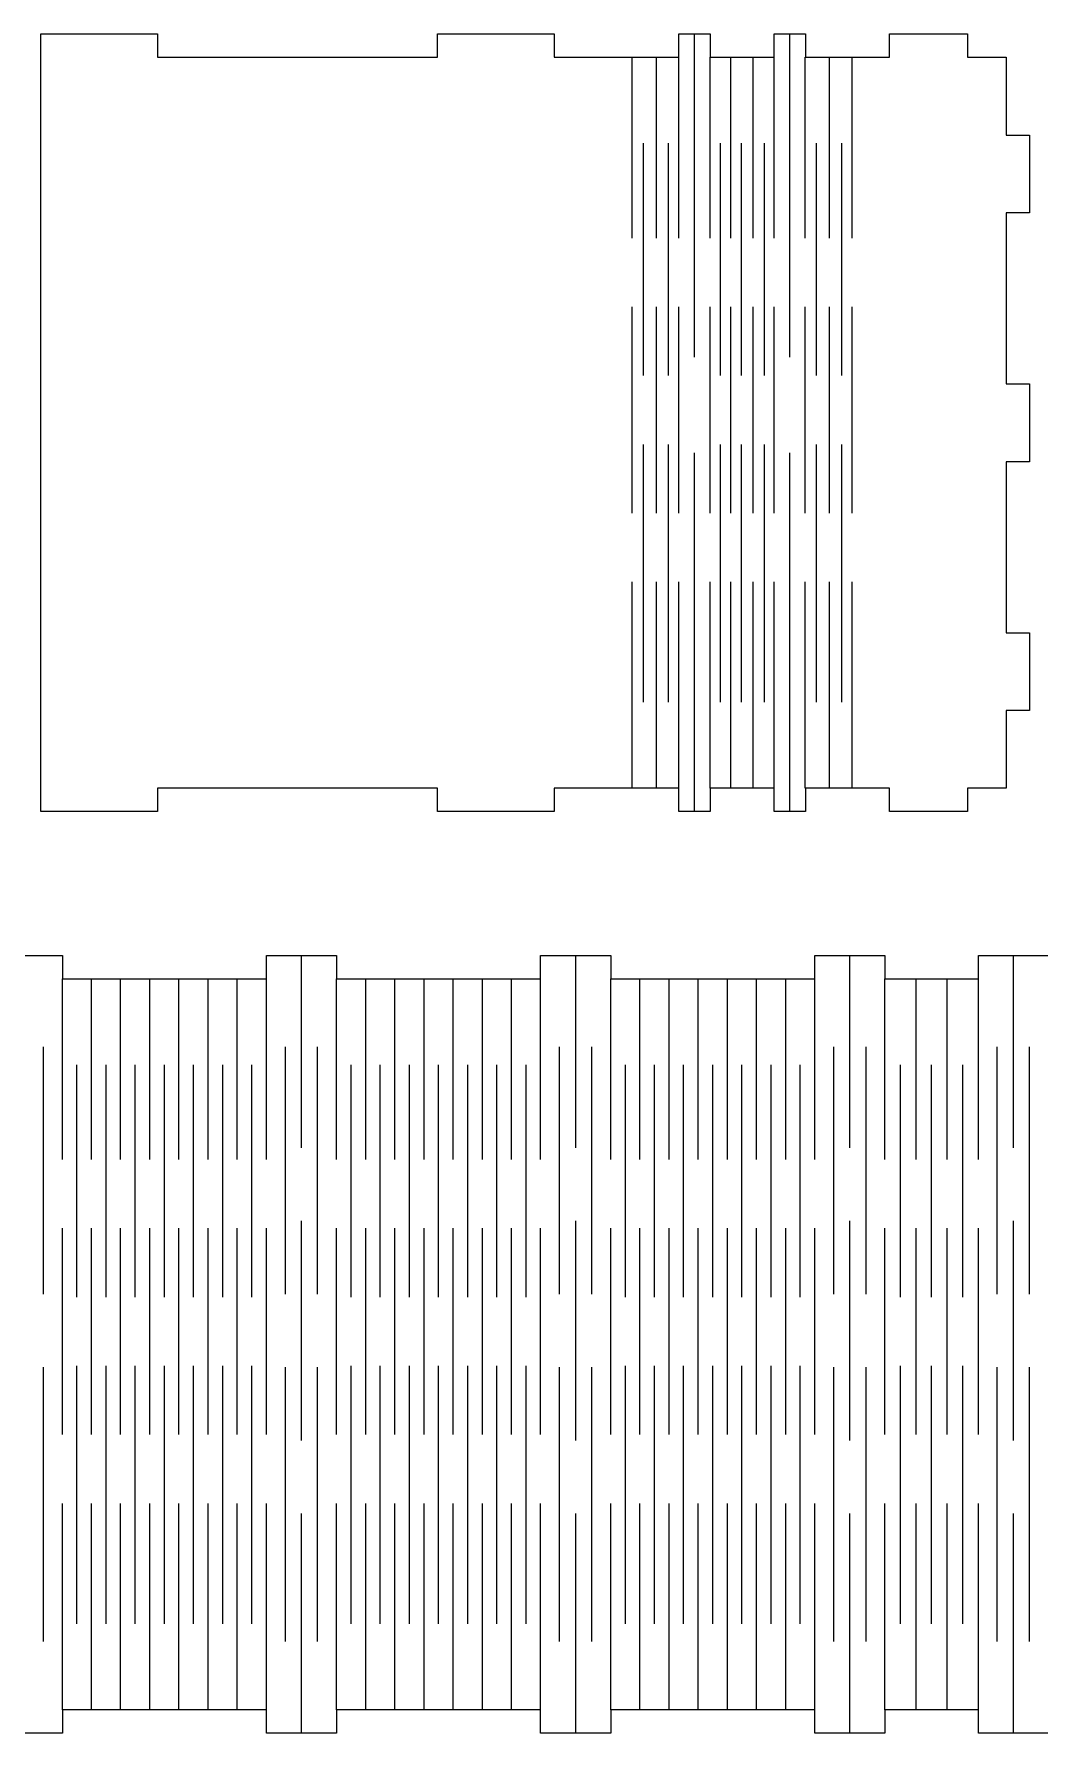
# Model space of a CAD drawing. Header units: millimetres. Extents: x -399 to 399, y -625 to 625.
# Drawn here: x 168.2 to 297.4, y 109 to 327.5 of the extents above; entities that cross this region are included whole.
import ezdxf

# ---------------------------------------------------------------- set-up
doc = ezdxf.new("R2010")
doc.units = ezdxf.units.MM
doc.header["$MEASUREMENT"] = 0
doc.layers.add('Camada 1', color=7, linetype='Continuous')

msp = doc.modelspace()

# ---------------------------------------------------------------- linework, layer by layer
at = {"layer": 'Camada 1', "color": 250, "lineweight": 20}
for points, knots in [([(293.2257, 314.5042), (293.2257, 314.5042), (293.2257, 324.5042), (293.2257, 324.5042), (293.2257, 324.5042), (293.2257, 324.5042), (288.2257, 324.5042), (288.2257, 324.5042), (288.2257, 324.5042), (288.2257, 324.5042), (288.2257, 327.5042), (288.2257, 327.5042), (288.2257, 327.5042), (288.2257, 327.5042), (278.2257, 327.5042), (278.2257, 327.5042), (278.2257, 327.5042), (278.2257, 327.5042), (278.2257, 324.5042), (278.2257, 324.5042), (278.2257, 324.5042), (278.2257, 324.5042), (267.3954, 324.5042), (267.3954, 324.5042), (267.3954, 324.5042), (267.3954, 324.5042), (267.3954, 327.5042), (267.3954, 327.5042), (267.3954, 327.5042), (267.3954, 327.5042), (263.376, 327.5042), (263.376, 327.5042), (263.376, 327.5042), (263.376, 327.5042), (263.376, 324.5042), (263.376, 324.5042), (263.376, 324.5042), (263.376, 324.5042), (255.1517, 324.5042), (255.1517, 324.5042), (255.1517, 324.5042), (255.1517, 324.5042), (255.1517, 327.5042), (255.1517, 327.5042), (255.1517, 327.5042), (255.1517, 327.5042), (251.1323, 327.5042), (251.1323, 327.5042), (251.1323, 327.5042), (251.1323, 327.5042), (251.1323, 324.5042), (251.1323, 324.5042), (251.1323, 324.5042), (251.1323, 324.5042), (235.0874, 324.5042), (235.0874, 324.5042), (235.0874, 324.5042), (235.0874, 324.5042), (235.0874, 327.5042), (235.0874, 327.5042), (235.0874, 327.5042), (235.0874, 327.5042), (220.0874, 327.5042), (220.0874, 327.5042), (220.0874, 327.5042), (220.0874, 327.5042), (220.0874, 324.5042), (220.0874, 324.5042), (220.0874, 324.5042), (220.0874, 324.5042), (184.0874, 324.5042), (184.0874, 324.5042), (184.0874, 324.5042), (184.0874, 324.5042), (184.0874, 327.5042), (184.0874, 327.5042), (184.0874, 327.5042), (184.0874, 327.5042), (169.0874, 327.5042), (169.0874, 327.5042), (169.0874, 327.5042), (169.0874, 294.1709), (169.0874, 260.8375), (169.0874, 227.5042), (169.0874, 227.5042), (169.0874, 227.5042), (184.0874, 227.5042), (184.0874, 227.5042), (184.0874, 227.5042), (184.0874, 227.5042), (184.0874, 230.5042), (184.0874, 230.5042), (184.0874, 230.5042), (184.0874, 230.5042), (220.0874, 230.5042), (220.0874, 230.5042), (220.0874, 230.5042), (220.0874, 230.5042), (220.0874, 227.5042), (220.0874, 227.5042), (220.0874, 227.5042), (220.0874, 227.5042), (235.0874, 227.5042), (235.0874, 227.5042), (235.0874, 227.5042), (235.0874, 227.5042), (235.0874, 230.5042), (235.0874, 230.5042), (235.0874, 230.5042), (235.0874, 230.5042), (251.1323, 230.5042), (251.1323, 230.5042), (251.1323, 230.5042), (251.1323, 230.5042), (251.1323, 227.5042), (251.1323, 227.5042), (251.1323, 227.5042), (251.1323, 227.5042), (255.1517, 227.5042), (255.1517, 227.5042), (255.1517, 227.5042), (255.1517, 227.5042), (255.1517, 230.5042), (255.1517, 230.5042), (255.1517, 230.5042), (255.1517, 230.5042), (263.376, 230.5042), (263.376, 230.5042), (263.376, 230.5042), (263.376, 230.5042), (263.376, 227.5042), (263.376, 227.5042), (263.376, 227.5042), (263.376, 227.5042), (267.3954, 227.5042), (267.3954, 227.5042), (267.3954, 227.5042), (267.3954, 227.5042), (267.3954, 230.5042), (267.3954, 230.5042), (267.3954, 230.5042), (267.3954, 230.5042), (278.2257, 230.5042), (278.2257, 230.5042), (278.2257, 230.5042), (278.2257, 230.5042), (278.2257, 227.5042), (278.2257, 227.5042), (278.2257, 227.5042), (278.2257, 227.5042), (288.2257, 227.5042), (288.2257, 227.5042), (288.2257, 227.5042), (288.2257, 227.5042), (288.2257, 230.5042), (288.2257, 230.5042), (288.2257, 230.5042), (288.2257, 230.5042), (293.2257, 230.5042), (293.2257, 230.5042), (293.2257, 230.5042), (293.2257, 230.5042), (293.2257, 240.5042), (293.2257, 240.5042), (293.2257, 240.5042), (293.2257, 240.5042), (296.2257, 240.5042), (296.2257, 240.5042), (296.2257, 240.5042), (296.2257, 240.5042), (296.2257, 250.5042), (296.2257, 250.5042), (296.2257, 250.5042), (296.2257, 250.5042), (293.2257, 250.5042), (293.2257, 250.5042), (293.2257, 250.5042), (293.2257, 250.5042), (293.2257, 272.5042), (293.2257, 272.5042), (293.2257, 272.5042), (293.2257, 272.5042), (296.2257, 272.5042), (296.2257, 272.5042), (296.2257, 272.5042), (296.2257, 272.5042), (296.2257, 282.5042), (296.2257, 282.5042), (296.2257, 282.5042), (296.2257, 282.5042), (293.2257, 282.5042), (293.2257, 282.5042), (293.2257, 282.5042), (293.2257, 282.5042), (293.2257, 304.5042), (293.2257, 304.5042), (293.2257, 304.5042), (293.2257, 304.5042), (296.2257, 304.5042), (296.2257, 304.5042), (296.2257, 304.5042), (296.2257, 304.5042), (296.2257, 314.5042), (296.2257, 314.5042), (296.2257, 314.5042), (296.2257, 314.5042), (293.2257, 314.5042), (293.2257, 314.5042)], [0, 0, 0, 0, 0.01886792, 0.01886792, 0.01886792, 0.01886792, 0.03773585, 0.03773585, 0.03773585, 0.03773585, 0.05660377, 0.05660377, 0.05660377, 0.05660377, 0.0754717, 0.0754717, 0.0754717, 0.0754717, 0.09433962, 0.09433962, 0.09433962, 0.09433962, 0.11320755, 0.11320755, 0.11320755, 0.11320755, 0.13207547, 0.13207547, 0.13207547, 0.13207547, 0.1509434, 0.1509434, 0.1509434, 0.1509434, 0.16981132, 0.16981132, 0.16981132, 0.16981132, 0.18867925, 0.18867925, 0.18867925, 0.18867925, 0.20754717, 0.20754717, 0.20754717, 0.20754717, 0.22641509, 0.22641509, 0.22641509, 0.22641509, 0.24528302, 0.24528302, 0.24528302, 0.24528302, 0.26415094, 0.26415094, 0.26415094, 0.26415094, 0.28301887, 0.28301887, 0.28301887, 0.28301887, 0.30188679, 0.30188679, 0.30188679, 0.30188679, 0.32075472, 0.32075472, 0.32075472, 0.32075472, 0.33962264, 0.33962264, 0.33962264, 0.33962264, 0.35849057, 0.35849057, 0.35849057, 0.35849057, 0.37735849, 0.37735849, 0.37735849, 0.37735849, 0.39622642, 0.39622642, 0.39622642, 0.39622642, 0.41509434, 0.41509434, 0.41509434, 0.41509434, 0.43396226, 0.43396226, 0.43396226, 0.43396226, 0.45283019, 0.45283019, 0.45283019, 0.45283019, 0.47169811, 0.47169811, 0.47169811, 0.47169811, 0.49056604, 0.49056604, 0.49056604, 0.49056604, 0.50943396, 0.50943396, 0.50943396, 0.50943396, 0.52830189, 0.52830189, 0.52830189, 0.52830189, 0.54716981, 0.54716981, 0.54716981, 0.54716981, 0.56603774, 0.56603774, 0.56603774, 0.56603774, 0.58490566, 0.58490566, 0.58490566, 0.58490566, 0.60377358, 0.60377358, 0.60377358, 0.60377358, 0.62264151, 0.62264151, 0.62264151, 0.62264151, 0.64150943, 0.64150943, 0.64150943, 0.64150943, 0.66037736, 0.66037736, 0.66037736, 0.66037736, 0.67924528, 0.67924528, 0.67924528, 0.67924528, 0.69811321, 0.69811321, 0.69811321, 0.69811321, 0.71698113, 0.71698113, 0.71698113, 0.71698113, 0.73584906, 0.73584906, 0.73584906, 0.73584906, 0.75471698, 0.75471698, 0.75471698, 0.75471698, 0.77358491, 0.77358491, 0.77358491, 0.77358491, 0.79245283, 0.79245283, 0.79245283, 0.79245283, 0.81132075, 0.81132075, 0.81132075, 0.81132075, 0.83018868, 0.83018868, 0.83018868, 0.83018868, 0.8490566, 0.8490566, 0.8490566, 0.8490566, 0.86792453, 0.86792453, 0.86792453, 0.86792453, 0.88679245, 0.88679245, 0.88679245, 0.88679245, 0.90566038, 0.90566038, 0.90566038, 0.90566038, 0.9245283, 0.9245283, 0.9245283, 0.9245283, 0.94339623, 0.94339623, 0.94339623, 0.94339623, 0.96226415, 0.96226415, 0.96226415, 0.96226415, 1, 1, 1, 1]), ([(101.3637, 209.0108), (101.3637, 209.0108), (92.3525, 209.0108), (92.3525, 209.0108), (92.3525, 209.0108), (92.3525, 209.0108), (92.3525, 206.0108), (92.3525, 206.0108), (92.3525, 206.0108), (92.3525, 206.0108), (80.3447, 206.0108), (80.3447, 206.0108), (80.3447, 206.0108), (80.3447, 206.0108), (80.3447, 209.0108), (80.3447, 209.0108), (80.3447, 209.0108), (80.3447, 209.0108), (71.3404, 209.0108), (71.3404, 209.0108), (71.3404, 209.0108), (71.3404, 209.0108), (71.3404, 206.0108), (71.3404, 206.0108), (71.3404, 206.0108), (71.3404, 206.0108), (58.9091, 206.0108), (58.9091, 206.0108), (58.9091, 206.0108), (58.9091, 206.0108), (58.9091, 209.0108), (58.9091, 209.0108), (58.9091, 209.0108), (58.9091, 209.0108), (49.9049, 209.0108), (49.9049, 209.0108), (49.9049, 209.0108), (49.9049, 209.0108), (49.9049, 206.0108), (49.9049, 206.0108), (49.9049, 206.0108), (49.9049, 206.0108), (28.9025, 206.0108), (28.9025, 206.0108), (28.9025, 206.0108), (28.9025, 206.0108), (28.9025, 209.0108), (28.9025, 209.0108), (28.9025, 209.0108), (28.9025, 209.0108), (8.9025, 209.0108), (8.9025, 209.0108), (8.9025, 209.0108), (8.9025, 209.0108), (8.9025, 206.0108), (8.9025, 206.0108), (8.9025, 206.0108), (8.9025, 206.0108), (-29.0658, 206.0108), (-29.0658, 206.0108), (-29.0658, 206.0108), (-29.0658, 206.0108), (-29.0658, 209.0108), (-29.0658, 209.0108), (-29.0658, 209.0108), (-29.0658, 209.0108), (-49.0658, 209.0108), (-49.0658, 209.0108), (-49.0658, 209.0108), (-49.0658, 209.0108), (-49.0658, 206.0108), (-49.0658, 206.0108), (-49.0658, 206.0108), (-49.0658, 206.0108), (-87.0341, 206.0108), (-87.0341, 206.0108), (-87.0341, 206.0108), (-87.0341, 206.0108), (-87.0341, 209.0108), (-87.0341, 209.0108), (-87.0341, 209.0108), (-87.0341, 209.0108), (-107.0341, 209.0108), (-107.0341, 209.0108), (-107.0341, 209.0108), (-107.0341, 209.0108), (-107.0341, 206.0108), (-107.0341, 206.0108), (-107.0341, 206.0108), (-107.0341, 206.0108), (-122.0341, 206.0108), (-122.0341, 206.0108), (-122.0341, 206.0108), (-122.0341, 206.0108), (-122.0341, 196.0108), (-122.0341, 196.0108), (-122.0341, 196.0108), (-122.0341, 196.0108), (-125.0341, 196.0108), (-125.0341, 196.0108), (-125.0341, 196.0108), (-125.0341, 196.0108), (-125.0341, 186.0108), (-125.0341, 186.0108), (-125.0341, 186.0108), (-125.0341, 186.0108), (-122.0341, 186.0108), (-122.0341, 186.0108), (-122.0341, 186.0108), (-122.0341, 186.0108), (-122.0341, 164.0108), (-122.0341, 164.0108), (-122.0341, 164.0108), (-122.0341, 164.0108), (-125.0341, 164.0108), (-125.0341, 164.0108), (-125.0341, 164.0108), (-125.0341, 164.0108), (-125.0341, 154.0108), (-125.0341, 154.0108), (-125.0341, 154.0108), (-125.0341, 154.0108), (-122.0341, 154.0108), (-122.0341, 154.0108), (-122.0341, 154.0108), (-122.0341, 154.0108), (-122.0341, 132.0108), (-122.0341, 132.0108), (-122.0341, 132.0108), (-122.0341, 132.0108), (-125.0341, 132.0108), (-125.0341, 132.0108), (-125.0341, 132.0108), (-125.0341, 132.0108), (-125.0341, 122.0108), (-125.0341, 122.0108), (-125.0341, 122.0108), (-125.0341, 122.0108), (-122.0341, 122.0108), (-122.0341, 122.0108), (-122.0341, 122.0108), (-122.0341, 122.0108), (-122.0341, 112.0108), (-122.0341, 112.0108), (-122.0341, 112.0108), (-122.0341, 112.0108), (-107.0341, 112.0108), (-107.0341, 112.0108), (-107.0341, 112.0108), (-107.0341, 112.0108), (-107.0341, 109.0108), (-107.0341, 109.0108), (-107.0341, 109.0108), (-107.0341, 109.0108), (-87.0341, 109.0108), (-87.0341, 109.0108), (-87.0341, 109.0108), (-87.0341, 109.0108), (-87.0341, 112.0108), (-87.0341, 112.0108), (-87.0341, 112.0108), (-87.0341, 112.0108), (-49.0658, 112.0108), (-49.0658, 112.0108), (-49.0658, 112.0108), (-49.0658, 112.0108), (-49.0658, 109.0108), (-49.0658, 109.0108), (-49.0658, 109.0108), (-49.0658, 109.0108), (-29.0658, 109.0108), (-29.0658, 109.0108), (-29.0658, 109.0108), (-29.0658, 109.0108), (-29.0658, 112.0108), (-29.0658, 112.0108), (-29.0658, 112.0108), (-29.0658, 112.0108), (8.9025, 112.0108), (8.9025, 112.0108), (8.9025, 112.0108), (8.9025, 112.0108), (8.9025, 109.0108), (8.9025, 109.0108), (8.9025, 109.0108), (8.9025, 109.0108), (28.9025, 109.0108), (28.9025, 109.0108), (28.9025, 109.0108), (28.9025, 109.0108), (28.9025, 112.0108), (28.9025, 112.0108), (28.9025, 112.0108), (28.9025, 112.0108), (49.9049, 112.0108), (49.9049, 112.0108), (49.9049, 112.0108), (49.9049, 112.0108), (49.9049, 109.0108), (49.9049, 109.0108), (49.9049, 109.0108), (49.9049, 109.0108), (58.9091, 109.0108), (58.9091, 109.0108), (58.9091, 109.0108), (58.9091, 109.0108), (58.9091, 112.0108), (58.9091, 112.0108), (58.9091, 112.0108), (58.9091, 112.0108), (71.3404, 112.0108), (71.3404, 112.0108), (71.3404, 112.0108), (71.3404, 112.0108), (71.3404, 109.0108), (71.3404, 109.0108), (71.3404, 109.0108), (71.3404, 109.0108), (80.3447, 109.0108), (80.3447, 109.0108), (80.3447, 109.0108), (80.3447, 109.0108), (80.3447, 112.0108), (80.3447, 112.0108), (80.3447, 112.0108), (80.3447, 112.0108), (92.3525, 112.0108), (92.3525, 112.0108), (92.3525, 112.0108), (92.3525, 112.0108), (92.3525, 109.0108), (92.3525, 109.0108), (92.3525, 109.0108), (92.3525, 109.0108), (101.3637, 109.0108), (101.3637, 109.0108), (101.3637, 109.0108), (101.3637, 109.0108), (101.3637, 112.0108), (101.3637, 112.0108), (101.3637, 112.0108), (101.3637, 112.0108), (127.6056, 112.0108), (127.6056, 112.0108), (127.6056, 112.0108), (127.6056, 112.0108), (127.6056, 109.0108), (127.6056, 109.0108), (127.6056, 109.0108), (127.6056, 109.0108), (136.6167, 109.0108), (136.6167, 109.0108), (136.6167, 109.0108), (136.6167, 109.0108), (136.6167, 112.0108), (136.6167, 112.0108), (136.6167, 112.0108), (136.6167, 112.0108), (162.8587, 112.0108), (162.8587, 112.0108), (162.8587, 112.0108), (162.8587, 112.0108), (162.8587, 109.0108), (162.8587, 109.0108), (162.8587, 109.0108), (162.8587, 109.0108), (171.8698, 109.0108), (171.8698, 109.0108), (171.8698, 109.0108), (171.8698, 109.0108), (171.8698, 112.0108), (171.8698, 112.0108), (171.8698, 112.0108), (171.8698, 112.0108), (198.1118, 112.0108), (198.1118, 112.0108), (198.1118, 112.0108), (198.1118, 112.0108), (198.1118, 109.0108), (198.1118, 109.0108), (198.1118, 109.0108), (198.1118, 109.0108), (207.1229, 109.0108), (207.1229, 109.0108), (207.1229, 109.0108), (207.1229, 109.0108), (207.1229, 112.0108), (207.1229, 112.0108), (207.1229, 112.0108), (207.1229, 112.0108), (233.3649, 112.0108), (233.3649, 112.0108), (233.3649, 112.0108), (233.3649, 112.0108), (233.3649, 109.0108), (233.3649, 109.0108), (233.3649, 109.0108), (233.3649, 109.0108), (242.376, 109.0108), (242.376, 109.0108), (242.376, 109.0108), (242.376, 109.0108), (242.376, 112.0108), (242.376, 112.0108), (242.376, 112.0108), (242.376, 112.0108), (268.6179, 112.0108), (268.6179, 112.0108), (268.6179, 112.0108), (268.6179, 112.0108), (268.6179, 109.0108), (268.6179, 109.0108), (268.6179, 109.0108), (268.6179, 109.0108), (277.6291, 109.0108), (277.6291, 109.0108), (277.6291, 109.0108), (277.6291, 109.0108), (277.6291, 112.0108), (277.6291, 112.0108), (277.6291, 112.0108), (277.6291, 112.0108), (289.6369, 112.0108), (289.6369, 112.0108), (289.6369, 112.0108), (289.6369, 112.0108), (289.6369, 109.0108), (289.6369, 109.0108), (289.6369, 109.0108), (289.6369, 109.0108), (298.6412, 109.0108), (298.6412, 109.0108), (298.6412, 109.0108), (298.6412, 109.0108), (298.6412, 112.0108), (298.6412, 112.0108), (298.6412, 112.0108), (298.6412, 112.0108), (311.0725, 112.0108), (311.0725, 112.0108), (311.0725, 112.0108), (311.0725, 112.0108), (311.0725, 109.0108), (311.0725, 109.0108), (311.0725, 109.0108), (311.0725, 109.0108), (320.0767, 109.0108), (320.0767, 109.0108), (320.0767, 109.0108), (320.0767, 109.0108), (320.0767, 112.0108), (320.0767, 112.0108), (320.0767, 112.0108), (320.0767, 112.0108), (336.0791, 112.0108), (336.0791, 112.0108), (336.0791, 112.0108), (336.0791, 112.0108), (336.0791, 109.0108), (336.0791, 109.0108), (336.0791, 109.0108), (336.0791, 109.0108), (351.0791, 109.0108), (351.0791, 109.0108), (351.0791, 109.0108), (351.0791, 109.0108), (351.0791, 112.0108), (351.0791, 112.0108), (351.0791, 112.0108), (351.0791, 112.0108), (374.2257, 112.0108), (374.2257, 112.0108), (374.2257, 112.0108), (374.2257, 112.0108), (374.2257, 109.0108), (374.2257, 109.0108), (374.2257, 109.0108), (374.2257, 109.0108), (389.2257, 109.0108), (389.2257, 109.0108), (389.2257, 109.0108), (389.2257, 109.0108), (389.2257, 112.0108), (389.2257, 112.0108), (389.2257, 112.0108), (389.2257, 112.0108), (399.2257, 112.0108), (399.2257, 112.0108), (399.2257, 112.0108), (399.2257, 112.0108), (399.2257, 206.0108), (399.2257, 206.0108), (399.2257, 206.0108), (399.2257, 206.0108), (389.2257, 206.0108), (389.2257, 206.0108), (389.2257, 206.0108), (389.2257, 206.0108), (389.2257, 209.0108), (389.2257, 209.0108), (389.2257, 209.0108), (389.2257, 209.0108), (374.2257, 209.0108), (374.2257, 209.0108), (374.2257, 209.0108), (374.2257, 209.0108), (374.2257, 206.0108), (374.2257, 206.0108), (374.2257, 206.0108), (374.2257, 206.0108), (351.0791, 206.0108), (351.0791, 206.0108), (351.0791, 206.0108), (351.0791, 206.0108), (351.0791, 209.0108), (351.0791, 209.0108), (351.0791, 209.0108), (351.0791, 209.0108), (336.0791, 209.0108), (336.0791, 209.0108), (336.0791, 209.0108), (336.0791, 209.0108), (336.0791, 206.0108), (336.0791, 206.0108), (336.0791, 206.0108), (336.0791, 206.0108), (320.0767, 206.0108), (320.0767, 206.0108), (320.0767, 206.0108), (320.0767, 206.0108), (320.0767, 209.0108), (320.0767, 209.0108), (320.0767, 209.0108), (320.0767, 209.0108), (311.0725, 209.0108), (311.0725, 209.0108), (311.0725, 209.0108), (311.0725, 209.0108), (311.0725, 206.0108), (311.0725, 206.0108), (311.0725, 206.0108), (311.0725, 206.0108), (298.6412, 206.0108), (298.6412, 206.0108), (298.6412, 206.0108), (298.6412, 206.0108), (298.6412, 209.0108), (298.6412, 209.0108), (298.6412, 209.0108), (298.6412, 209.0108), (289.6369, 209.0108), (289.6369, 209.0108), (289.6369, 209.0108), (289.6369, 209.0108), (289.6369, 206.0108), (289.6369, 206.0108), (289.6369, 206.0108), (289.6369, 206.0108), (277.6291, 206.0108), (277.6291, 206.0108), (277.6291, 206.0108), (277.6291, 206.0108), (277.6291, 209.0108), (277.6291, 209.0108), (277.6291, 209.0108), (277.6291, 209.0108), (268.6179, 209.0108), (268.6179, 209.0108), (268.6179, 209.0108), (268.6179, 209.0108), (268.6179, 206.0108), (268.6179, 206.0108), (268.6179, 206.0108), (268.6179, 206.0108), (242.376, 206.0108), (242.376, 206.0108), (242.376, 206.0108), (242.376, 206.0108), (242.376, 209.0108), (242.376, 209.0108), (242.376, 209.0108), (242.376, 209.0108), (233.3649, 209.0108), (233.3649, 209.0108), (233.3649, 209.0108), (233.3649, 209.0108), (233.3649, 206.0108), (233.3649, 206.0108), (233.3649, 206.0108), (233.3649, 206.0108), (207.1229, 206.0108), (207.1229, 206.0108), (207.1229, 206.0108), (207.1229, 206.0108), (207.1229, 209.0108), (207.1229, 209.0108), (207.1229, 209.0108), (207.1229, 209.0108), (198.1118, 209.0108), (198.1118, 209.0108), (198.1118, 209.0108), (198.1118, 209.0108), (198.1118, 206.0108), (198.1118, 206.0108), (198.1118, 206.0108), (198.1118, 206.0108), (171.8698, 206.0108), (171.8698, 206.0108), (171.8698, 206.0108), (171.8698, 206.0108), (171.8698, 209.0108), (171.8698, 209.0108), (171.8698, 209.0108), (171.8698, 209.0108), (162.8587, 209.0108), (162.8587, 209.0108), (162.8587, 209.0108), (162.8587, 209.0108), (162.8587, 206.0108), (162.8587, 206.0108), (162.8587, 206.0108), (162.8587, 206.0108), (136.6167, 206.0108), (136.6167, 206.0108), (136.6167, 206.0108), (136.6167, 206.0108), (136.6167, 209.0108), (136.6167, 209.0108), (136.6167, 209.0108), (136.6167, 209.0108), (127.6056, 209.0108), (127.6056, 209.0108), (127.6056, 209.0108), (127.6056, 209.0108), (127.6056, 206.0108), (127.6056, 206.0108), (127.6056, 206.0108), (127.6056, 206.0108), (101.3637, 206.0108), (101.3637, 206.0108), (101.3637, 206.0108), (101.3637, 206.0108), (101.3637, 209.0108), (101.3637, 209.0108)], [0, 0, 0, 0, 0.00729927, 0.00729927, 0.00729927, 0.00729927, 0.01459854, 0.01459854, 0.01459854, 0.01459854, 0.02189781, 0.02189781, 0.02189781, 0.02189781, 0.02919708, 0.02919708, 0.02919708, 0.02919708, 0.03649635, 0.03649635, 0.03649635, 0.03649635, 0.04379562, 0.04379562, 0.04379562, 0.04379562, 0.05109489, 0.05109489, 0.05109489, 0.05109489, 0.05839416, 0.05839416, 0.05839416, 0.05839416, 0.06569343, 0.06569343, 0.06569343, 0.06569343, 0.0729927, 0.0729927, 0.0729927, 0.0729927, 0.08029197, 0.08029197, 0.08029197, 0.08029197, 0.08759124, 0.08759124, 0.08759124, 0.08759124, 0.09489051, 0.09489051, 0.09489051, 0.09489051, 0.10218978, 0.10218978, 0.10218978, 0.10218978, 0.10948905, 0.10948905, 0.10948905, 0.10948905, 0.11678832, 0.11678832, 0.11678832, 0.11678832, 0.12408759, 0.12408759, 0.12408759, 0.12408759, 0.13138686, 0.13138686, 0.13138686, 0.13138686, 0.13868613, 0.13868613, 0.13868613, 0.13868613, 0.1459854, 0.1459854, 0.1459854, 0.1459854, 0.15328467, 0.15328467, 0.15328467, 0.15328467, 0.16058394, 0.16058394, 0.16058394, 0.16058394, 0.16788321, 0.16788321, 0.16788321, 0.16788321, 0.17518248, 0.17518248, 0.17518248, 0.17518248, 0.18248175, 0.18248175, 0.18248175, 0.18248175, 0.18978102, 0.18978102, 0.18978102, 0.18978102, 0.19708029, 0.19708029, 0.19708029, 0.19708029, 0.20437956, 0.20437956, 0.20437956, 0.20437956, 0.21167883, 0.21167883, 0.21167883, 0.21167883, 0.2189781, 0.2189781, 0.2189781, 0.2189781, 0.22627737, 0.22627737, 0.22627737, 0.22627737, 0.23357664, 0.23357664, 0.23357664, 0.23357664, 0.24087591, 0.24087591, 0.24087591, 0.24087591, 0.24817518, 0.24817518, 0.24817518, 0.24817518, 0.25547445, 0.25547445, 0.25547445, 0.25547445, 0.26277372, 0.26277372, 0.26277372, 0.26277372, 0.27007299, 0.27007299, 0.27007299, 0.27007299, 0.27737226, 0.27737226, 0.27737226, 0.27737226, 0.28467153, 0.28467153, 0.28467153, 0.28467153, 0.2919708, 0.2919708, 0.2919708, 0.2919708, 0.29927007, 0.29927007, 0.29927007, 0.29927007, 0.30656934, 0.30656934, 0.30656934, 0.30656934, 0.31386861, 0.31386861, 0.31386861, 0.31386861, 0.32116788, 0.32116788, 0.32116788, 0.32116788, 0.32846715, 0.32846715, 0.32846715, 0.32846715, 0.33576642, 0.33576642, 0.33576642, 0.33576642, 0.34306569, 0.34306569, 0.34306569, 0.34306569, 0.35036496, 0.35036496, 0.35036496, 0.35036496, 0.35766423, 0.35766423, 0.35766423, 0.35766423, 0.3649635, 0.3649635, 0.3649635, 0.3649635, 0.37226277, 0.37226277, 0.37226277, 0.37226277, 0.37956204, 0.37956204, 0.37956204, 0.37956204, 0.38686131, 0.38686131, 0.38686131, 0.38686131, 0.39416058, 0.39416058, 0.39416058, 0.39416058, 0.40145985, 0.40145985, 0.40145985, 0.40145985, 0.40875912, 0.40875912, 0.40875912, 0.40875912, 0.41605839, 0.41605839, 0.41605839, 0.41605839, 0.42335766, 0.42335766, 0.42335766, 0.42335766, 0.43065693, 0.43065693, 0.43065693, 0.43065693, 0.4379562, 0.4379562, 0.4379562, 0.4379562, 0.44525547, 0.44525547, 0.44525547, 0.44525547, 0.45255474, 0.45255474, 0.45255474, 0.45255474, 0.45985401, 0.45985401, 0.45985401, 0.45985401, 0.46715328, 0.46715328, 0.46715328, 0.46715328, 0.47445255, 0.47445255, 0.47445255, 0.47445255, 0.48175182, 0.48175182, 0.48175182, 0.48175182, 0.48905109, 0.48905109, 0.48905109, 0.48905109, 0.49635036, 0.49635036, 0.49635036, 0.49635036, 0.50364964, 0.50364964, 0.50364964, 0.50364964, 0.51094891, 0.51094891, 0.51094891, 0.51094891, 0.51824818, 0.51824818, 0.51824818, 0.51824818, 0.52554745, 0.52554745, 0.52554745, 0.52554745, 0.53284672, 0.53284672, 0.53284672, 0.53284672, 0.54014599, 0.54014599, 0.54014599, 0.54014599, 0.54744526, 0.54744526, 0.54744526, 0.54744526, 0.55474453, 0.55474453, 0.55474453, 0.55474453, 0.5620438, 0.5620438, 0.5620438, 0.5620438, 0.56934307, 0.56934307, 0.56934307, 0.56934307, 0.57664234, 0.57664234, 0.57664234, 0.57664234, 0.58394161, 0.58394161, 0.58394161, 0.58394161, 0.59124088, 0.59124088, 0.59124088, 0.59124088, 0.59854015, 0.59854015, 0.59854015, 0.59854015, 0.60583942, 0.60583942, 0.60583942, 0.60583942, 0.61313869, 0.61313869, 0.61313869, 0.61313869, 0.62043796, 0.62043796, 0.62043796, 0.62043796, 0.62773723, 0.62773723, 0.62773723, 0.62773723, 0.6350365, 0.6350365, 0.6350365, 0.6350365, 0.64233577, 0.64233577, 0.64233577, 0.64233577, 0.64963504, 0.64963504, 0.64963504, 0.64963504, 0.65693431, 0.65693431, 0.65693431, 0.65693431, 0.66423358, 0.66423358, 0.66423358, 0.66423358, 0.67153285, 0.67153285, 0.67153285, 0.67153285, 0.67883212, 0.67883212, 0.67883212, 0.67883212, 0.68613139, 0.68613139, 0.68613139, 0.68613139, 0.69343066, 0.69343066, 0.69343066, 0.69343066, 0.70072993, 0.70072993, 0.70072993, 0.70072993, 0.7080292, 0.7080292, 0.7080292, 0.7080292, 0.71532847, 0.71532847, 0.71532847, 0.71532847, 0.72262774, 0.72262774, 0.72262774, 0.72262774, 0.72992701, 0.72992701, 0.72992701, 0.72992701, 0.73722628, 0.73722628, 0.73722628, 0.73722628, 0.74452555, 0.74452555, 0.74452555, 0.74452555, 0.75182482, 0.75182482, 0.75182482, 0.75182482, 0.75912409, 0.75912409, 0.75912409, 0.75912409, 0.76642336, 0.76642336, 0.76642336, 0.76642336, 0.77372263, 0.77372263, 0.77372263, 0.77372263, 0.7810219, 0.7810219, 0.7810219, 0.7810219, 0.78832117, 0.78832117, 0.78832117, 0.78832117, 0.79562044, 0.79562044, 0.79562044, 0.79562044, 0.80291971, 0.80291971, 0.80291971, 0.80291971, 0.81021898, 0.81021898, 0.81021898, 0.81021898, 0.81751825, 0.81751825, 0.81751825, 0.81751825, 0.82481752, 0.82481752, 0.82481752, 0.82481752, 0.83211679, 0.83211679, 0.83211679, 0.83211679, 0.83941606, 0.83941606, 0.83941606, 0.83941606, 0.84671533, 0.84671533, 0.84671533, 0.84671533, 0.8540146, 0.8540146, 0.8540146, 0.8540146, 0.86131387, 0.86131387, 0.86131387, 0.86131387, 0.86861314, 0.86861314, 0.86861314, 0.86861314, 0.87591241, 0.87591241, 0.87591241, 0.87591241, 0.88321168, 0.88321168, 0.88321168, 0.88321168, 0.89051095, 0.89051095, 0.89051095, 0.89051095, 0.89781022, 0.89781022, 0.89781022, 0.89781022, 0.90510949, 0.90510949, 0.90510949, 0.90510949, 0.91240876, 0.91240876, 0.91240876, 0.91240876, 0.91970803, 0.91970803, 0.91970803, 0.91970803, 0.9270073, 0.9270073, 0.9270073, 0.9270073, 0.93430657, 0.93430657, 0.93430657, 0.93430657, 0.94160584, 0.94160584, 0.94160584, 0.94160584, 0.94890511, 0.94890511, 0.94890511, 0.94890511, 0.95620438, 0.95620438, 0.95620438, 0.95620438, 0.96350365, 0.96350365, 0.96350365, 0.96350365, 0.97080292, 0.97080292, 0.97080292, 0.97080292, 0.97810219, 0.97810219, 0.97810219, 0.97810219, 0.98540146, 0.98540146, 0.98540146, 0.98540146, 1, 1, 1, 1])]:
    msp.add_open_spline(points, degree=3, knots=knots, dxfattribs=at)
for points in [[(253.142, 285.9354), (253.142, 285.9354), (253.142, 327.5042), (253.142, 327.5042)], [(265.3857, 285.9354), (265.3857, 285.9354), (265.3857, 327.5042), (265.3857, 327.5042)], [(245.1264, 301.2527), (245.1264, 301.2527), (245.1264, 324.5042), (245.1264, 324.5042)], [(248.2372, 301.2527), (248.2372, 301.2527), (248.2372, 324.5042), (248.2372, 324.5042)], [(251.1321, 301.2527), (251.1321, 301.2527), (251.1321, 324.5042), (251.1321, 324.5042)], [(255.1519, 301.2527), (255.1519, 301.2527), (255.1519, 324.5042), (255.1519, 324.5042)], [(257.8324, 301.2527), (257.8324, 301.2527), (257.8324, 324.5042), (257.8324, 324.5042)], [(260.7039, 301.2527), (260.7039, 301.2527), (260.7039, 324.5042), (260.7039, 324.5042)], [(263.376, 301.2527), (263.376, 301.2527), (263.376, 324.5042), (263.376, 324.5042)], [(267.3907, 301.2527), (267.3907, 301.2527), (267.3907, 324.5042), (267.3907, 324.5042)], [(270.5015, 301.2527), (270.5015, 301.2527), (270.5015, 324.5042), (270.5015, 324.5042)], [(273.3964, 301.2527), (273.3964, 301.2527), (273.3964, 324.5042), (273.3964, 324.5042)], [(246.5784, 283.5655), (246.5784, 283.5655), (246.5784, 313.4497), (246.5784, 313.4497)], [(249.8081, 283.5655), (249.8081, 283.5655), (249.8081, 313.4497), (249.8081, 313.4497)], [(256.4922, 283.5655), (256.4922, 283.5655), (256.4922, 313.4497), (256.4922, 313.4497)], [(259.1727, 283.5655), (259.1727, 283.5655), (259.1727, 313.4497), (259.1727, 313.4497)], [(262.1539, 283.5655), (262.1539, 283.5655), (262.1539, 313.4497), (262.1539, 313.4497)], [(268.8427, 283.5655), (268.8427, 283.5655), (268.8427, 313.4497), (268.8427, 313.4497)], [(272.0724, 283.5655), (272.0724, 283.5655), (272.0724, 313.4497), (272.0724, 313.4497)], [(245.1264, 265.8784), (245.1264, 265.8784), (245.1264, 292.409), (245.1264, 292.409)], [(248.2372, 265.8784), (248.2372, 265.8784), (248.2372, 292.409), (248.2372, 292.409)], [(251.1321, 265.8784), (251.1321, 265.8784), (251.1321, 292.409), (251.1321, 292.409)], [(255.1519, 265.8784), (255.1519, 265.8784), (255.1519, 292.409), (255.1519, 292.409)], [(257.8324, 265.8784), (257.8324, 265.8784), (257.8324, 292.409), (257.8324, 292.409)], [(260.7039, 265.8784), (260.7039, 265.8784), (260.7039, 292.409), (260.7039, 292.409)], [(263.376, 265.8784), (263.376, 265.8784), (263.376, 292.409), (263.376, 292.409)], [(267.3907, 265.8784), (267.3907, 265.8784), (267.3907, 292.409), (267.3907, 292.409)], [(270.5015, 265.8784), (270.5015, 265.8784), (270.5015, 292.409), (270.5015, 292.409)], [(273.3964, 265.8784), (273.3964, 265.8784), (273.3964, 292.409), (273.3964, 292.409)], [(246.5784, 241.5587), (246.5784, 241.5587), (246.5784, 274.7221), (246.5784, 274.7221)], [(249.8081, 241.5587), (249.8081, 241.5587), (249.8081, 274.7221), (249.8081, 274.7221)], [(253.142, 227.5042), (253.142, 227.5042), (253.142, 273.6343), (253.142, 273.6343)], [(256.4922, 241.5587), (256.4922, 241.5587), (256.4922, 274.7221), (256.4922, 274.7221)], [(259.1727, 241.5587), (259.1727, 241.5587), (259.1727, 274.7221), (259.1727, 274.7221)], [(262.1539, 241.5587), (262.1539, 241.5587), (262.1539, 274.7221), (262.1539, 274.7221)], [(265.3857, 227.5042), (265.3857, 227.5042), (265.3857, 273.6343), (265.3857, 273.6343)], [(268.8427, 241.5587), (268.8427, 241.5587), (268.8427, 274.7221), (268.8427, 274.7221)], [(272.0724, 241.5587), (272.0724, 241.5587), (272.0724, 274.7221), (272.0724, 274.7221)], [(245.1264, 230.5042), (245.1264, 230.5042), (245.1264, 257.0349), (245.1264, 257.0349)], [(248.2372, 230.5042), (248.2372, 230.5042), (248.2372, 257.0349), (248.2372, 257.0349)], [(251.1321, 230.5042), (251.1321, 230.5042), (251.1321, 257.0349), (251.1321, 257.0349)], [(255.1519, 230.5042), (255.1519, 230.5042), (255.1519, 257.0349), (255.1519, 257.0349)], [(257.8324, 230.5042), (257.8324, 230.5042), (257.8324, 257.0349), (257.8324, 257.0349)], [(260.7039, 230.5042), (260.7039, 230.5042), (260.7039, 257.0349), (260.7039, 257.0349)], [(263.376, 230.5042), (263.376, 230.5042), (263.376, 257.0349), (263.376, 257.0349)], [(267.3907, 230.5042), (267.3907, 230.5042), (267.3907, 257.0349), (267.3907, 257.0349)], [(270.5015, 230.5042), (270.5015, 230.5042), (270.5015, 257.0349), (270.5015, 257.0349)], [(273.3964, 230.5042), (273.3964, 230.5042), (273.3964, 257.0349), (273.3964, 257.0349)], [(202.6174, 184.2752), (202.6174, 184.2752), (202.6174, 209.0108), (202.6174, 209.0108)], [(237.8705, 184.2752), (237.8705, 184.2752), (237.8705, 209.0108), (237.8705, 209.0108)], [(273.1236, 184.2752), (273.1236, 184.2752), (273.1236, 209.0108), (273.1236, 209.0108)], [(294.1391, 184.2752), (294.1391, 184.2752), (294.1391, 209.0108), (294.1391, 209.0108)], [(171.8701, 182.7593), (171.8701, 182.7593), (171.8701, 206.0108), (171.8701, 206.0108)], [(175.6186, 182.7593), (175.6186, 182.7593), (175.6186, 206.0108), (175.6186, 206.0108)], [(179.3677, 182.7593), (179.3677, 182.7593), (179.3677, 206.0108), (179.3677, 206.0108)], [(183.1164, 182.7593), (183.1164, 182.7593), (183.1164, 206.0108), (183.1164, 206.0108)], [(186.865, 182.7593), (186.865, 182.7593), (186.865, 206.0108), (186.865, 206.0108)], [(190.614, 182.7593), (190.614, 182.7593), (190.614, 206.0108), (190.614, 206.0108)], [(194.3631, 182.7593), (194.3631, 182.7593), (194.3631, 206.0108), (194.3631, 206.0108)], [(198.1119, 182.7593), (198.1119, 182.7593), (198.1119, 206.0108), (198.1119, 206.0108)], [(207.1231, 182.7593), (207.1231, 182.7593), (207.1231, 206.0108), (207.1231, 206.0108)], [(210.8716, 182.7593), (210.8716, 182.7593), (210.8716, 206.0108), (210.8716, 206.0108)], [(214.6207, 182.7593), (214.6207, 182.7593), (214.6207, 206.0108), (214.6207, 206.0108)], [(218.3694, 182.7593), (218.3694, 182.7593), (218.3694, 206.0108), (218.3694, 206.0108)], [(222.118, 182.7593), (222.118, 182.7593), (222.118, 206.0108), (222.118, 206.0108)], [(225.867, 182.7593), (225.867, 182.7593), (225.867, 206.0108), (225.867, 206.0108)], [(229.6161, 182.7593), (229.6161, 182.7593), (229.6161, 206.0108), (229.6161, 206.0108)], [(233.3649, 182.7593), (233.3649, 182.7593), (233.3649, 206.0108), (233.3649, 206.0108)], [(242.3761, 182.7593), (242.3761, 182.7593), (242.3761, 206.0108), (242.3761, 206.0108)], [(246.1246, 182.7593), (246.1246, 182.7593), (246.1246, 206.0108), (246.1246, 206.0108)], [(249.8737, 182.7593), (249.8737, 182.7593), (249.8737, 206.0108), (249.8737, 206.0108)], [(253.6224, 182.7593), (253.6224, 182.7593), (253.6224, 206.0108), (253.6224, 206.0108)], [(257.371, 182.7593), (257.371, 182.7593), (257.371, 206.0108), (257.371, 206.0108)], [(261.12, 182.7593), (261.12, 182.7593), (261.12, 206.0108), (261.12, 206.0108)], [(264.8691, 182.7593), (264.8691, 182.7593), (264.8691, 206.0108), (264.8691, 206.0108)], [(268.6179, 182.7593), (268.6179, 182.7593), (268.6179, 206.0108), (268.6179, 206.0108)], [(277.6291, 182.7593), (277.6291, 182.7593), (277.6291, 206.0108), (277.6291, 206.0108)], [(281.6315, 182.7593), (281.6315, 182.7593), (281.6315, 206.0108), (281.6315, 206.0108)], [(285.6339, 182.7593), (285.6339, 182.7593), (285.6339, 206.0108), (285.6339, 206.0108)], [(289.6368, 182.7593), (289.6368, 182.7593), (289.6368, 206.0108), (289.6368, 206.0108)], [(169.4359, 165.459), (169.4359, 165.459), (169.4359, 197.2507), (169.4359, 197.2507)], [(200.5451, 165.459), (200.5451, 165.459), (200.5451, 197.2507), (200.5451, 197.2507)], [(204.689, 165.459), (204.689, 165.459), (204.689, 197.2507), (204.689, 197.2507)], [(235.7982, 165.459), (235.7982, 165.459), (235.7982, 197.2507), (235.7982, 197.2507)], [(239.9421, 165.459), (239.9421, 165.459), (239.9421, 197.2507), (239.9421, 197.2507)], [(271.0519, 165.459), (271.0519, 165.459), (271.0519, 197.2507), (271.0519, 197.2507)], [(275.1958, 165.459), (275.1958, 165.459), (275.1958, 197.2507), (275.1958, 197.2507)], [(292.0674, 165.459), (292.0674, 165.459), (292.0674, 197.2507), (292.0674, 197.2507)], [(296.2113, 165.459), (296.2113, 165.459), (296.2113, 197.2507), (296.2113, 197.2507)], [(173.7443, 165.0721), (173.7443, 165.0721), (173.7443, 194.9563), (173.7443, 194.9563)], [(177.4929, 165.0721), (177.4929, 165.0721), (177.4929, 194.9563), (177.4929, 194.9563)], [(181.2419, 165.0721), (181.2419, 165.0721), (181.2419, 194.9563), (181.2419, 194.9563)], [(184.9907, 165.0721), (184.9907, 165.0721), (184.9907, 194.9563), (184.9907, 194.9563)], [(188.7397, 165.0721), (188.7397, 165.0721), (188.7397, 194.9563), (188.7397, 194.9563)], [(192.4885, 165.0721), (192.4885, 165.0721), (192.4885, 194.9563), (192.4885, 194.9563)], [(196.2376, 165.0721), (196.2376, 165.0721), (196.2376, 194.9563), (196.2376, 194.9563)], [(208.9973, 165.0721), (208.9973, 165.0721), (208.9973, 194.9563), (208.9973, 194.9563)], [(212.7459, 165.0721), (212.7459, 165.0721), (212.7459, 194.9563), (212.7459, 194.9563)], [(216.4949, 165.0721), (216.4949, 165.0721), (216.4949, 194.9563), (216.4949, 194.9563)], [(220.2437, 165.0721), (220.2437, 165.0721), (220.2437, 194.9563), (220.2437, 194.9563)], [(223.9927, 165.0721), (223.9927, 165.0721), (223.9927, 194.9563), (223.9927, 194.9563)], [(227.7415, 165.0721), (227.7415, 165.0721), (227.7415, 194.9563), (227.7415, 194.9563)], [(231.4906, 165.0721), (231.4906, 165.0721), (231.4906, 194.9563), (231.4906, 194.9563)], [(244.2503, 165.0721), (244.2503, 165.0721), (244.2503, 194.9563), (244.2503, 194.9563)], [(247.9989, 165.0721), (247.9989, 165.0721), (247.9989, 194.9563), (247.9989, 194.9563)], [(251.7479, 165.0721), (251.7479, 165.0721), (251.7479, 194.9563), (251.7479, 194.9563)], [(255.4967, 165.0721), (255.4967, 165.0721), (255.4967, 194.9563), (255.4967, 194.9563)], [(259.2457, 165.0721), (259.2457, 165.0721), (259.2457, 194.9563), (259.2457, 194.9563)], [(262.9945, 165.0721), (262.9945, 165.0721), (262.9945, 194.9563), (262.9945, 194.9563)], [(266.7436, 165.0721), (266.7436, 165.0721), (266.7436, 194.9563), (266.7436, 194.9563)], [(279.6302, 165.0721), (279.6302, 165.0721), (279.6302, 194.9563), (279.6302, 194.9563)], [(283.6327, 165.0721), (283.6327, 165.0721), (283.6327, 194.9563), (283.6327, 194.9563)], [(287.6355, 165.0721), (287.6355, 165.0721), (287.6355, 194.9563), (287.6355, 194.9563)], [(202.6174, 146.6429), (202.6174, 146.6429), (202.6174, 174.867), (202.6174, 174.867)], [(237.8705, 146.6429), (237.8705, 146.6429), (237.8705, 174.867), (237.8705, 174.867)], [(273.1236, 146.6429), (273.1236, 146.6429), (273.1236, 174.867), (273.1236, 174.867)], [(294.1391, 146.6429), (294.1391, 146.6429), (294.1391, 174.867), (294.1391, 174.867)], [(171.8701, 147.385), (171.8701, 147.385), (171.8701, 173.9156), (171.8701, 173.9156)], [(175.6186, 147.385), (175.6186, 147.385), (175.6186, 173.9156), (175.6186, 173.9156)], [(179.3677, 147.385), (179.3677, 147.385), (179.3677, 173.9156), (179.3677, 173.9156)], [(183.1164, 147.385), (183.1164, 147.385), (183.1164, 173.9156), (183.1164, 173.9156)], [(186.865, 147.385), (186.865, 147.385), (186.865, 173.9156), (186.865, 173.9156)], [(190.614, 147.385), (190.614, 147.385), (190.614, 173.9156), (190.614, 173.9156)], [(194.3631, 147.385), (194.3631, 147.385), (194.3631, 173.9156), (194.3631, 173.9156)], [(198.1119, 147.385), (198.1119, 147.385), (198.1119, 173.9156), (198.1119, 173.9156)], [(207.1231, 147.385), (207.1231, 147.385), (207.1231, 173.9156), (207.1231, 173.9156)], [(210.8716, 147.385), (210.8716, 147.385), (210.8716, 173.9156), (210.8716, 173.9156)], [(214.6207, 147.385), (214.6207, 147.385), (214.6207, 173.9156), (214.6207, 173.9156)], [(218.3694, 147.385), (218.3694, 147.385), (218.3694, 173.9156), (218.3694, 173.9156)], [(222.118, 147.385), (222.118, 147.385), (222.118, 173.9156), (222.118, 173.9156)], [(225.867, 147.385), (225.867, 147.385), (225.867, 173.9156), (225.867, 173.9156)], [(229.6161, 147.385), (229.6161, 147.385), (229.6161, 173.9156), (229.6161, 173.9156)], [(233.3649, 147.385), (233.3649, 147.385), (233.3649, 173.9156), (233.3649, 173.9156)], [(242.3761, 147.385), (242.3761, 147.385), (242.3761, 173.9156), (242.3761, 173.9156)], [(246.1246, 147.385), (246.1246, 147.385), (246.1246, 173.9156), (246.1246, 173.9156)], [(249.8737, 147.385), (249.8737, 147.385), (249.8737, 173.9156), (249.8737, 173.9156)], [(253.6224, 147.385), (253.6224, 147.385), (253.6224, 173.9156), (253.6224, 173.9156)], [(257.371, 147.385), (257.371, 147.385), (257.371, 173.9156), (257.371, 173.9156)], [(261.12, 147.385), (261.12, 147.385), (261.12, 173.9156), (261.12, 173.9156)], [(264.8691, 147.385), (264.8691, 147.385), (264.8691, 173.9156), (264.8691, 173.9156)], [(268.6179, 147.385), (268.6179, 147.385), (268.6179, 173.9156), (268.6179, 173.9156)], [(277.6291, 147.385), (277.6291, 147.385), (277.6291, 173.9156), (277.6291, 173.9156)], [(281.6315, 147.385), (281.6315, 147.385), (281.6315, 173.9156), (281.6315, 173.9156)], [(285.6339, 147.385), (285.6339, 147.385), (285.6339, 173.9156), (285.6339, 173.9156)], [(289.6368, 147.385), (289.6368, 147.385), (289.6368, 173.9156), (289.6368, 173.9156)], [(169.4359, 120.7709), (169.4359, 120.7709), (169.4359, 156.0511), (169.4359, 156.0511)], [(173.7443, 123.0653), (173.7443, 123.0653), (173.7443, 156.2287), (173.7443, 156.2287)], [(177.4929, 123.0653), (177.4929, 123.0653), (177.4929, 156.2287), (177.4929, 156.2287)], [(181.2419, 123.0653), (181.2419, 123.0653), (181.2419, 156.2287), (181.2419, 156.2287)], [(184.9907, 123.0653), (184.9907, 123.0653), (184.9907, 156.2287), (184.9907, 156.2287)], [(188.7397, 123.0653), (188.7397, 123.0653), (188.7397, 156.2287), (188.7397, 156.2287)], [(192.4885, 123.0653), (192.4885, 123.0653), (192.4885, 156.2287), (192.4885, 156.2287)], [(196.2376, 123.0653), (196.2376, 123.0653), (196.2376, 156.2287), (196.2376, 156.2287)], [(200.5451, 120.7709), (200.5451, 120.7709), (200.5451, 156.0511), (200.5451, 156.0511)], [(204.689, 120.7709), (204.689, 120.7709), (204.689, 156.0511), (204.689, 156.0511)], [(208.9973, 123.0653), (208.9973, 123.0653), (208.9973, 156.2287), (208.9973, 156.2287)], [(212.7459, 123.0653), (212.7459, 123.0653), (212.7459, 156.2287), (212.7459, 156.2287)], [(216.4949, 123.0653), (216.4949, 123.0653), (216.4949, 156.2287), (216.4949, 156.2287)], [(220.2437, 123.0653), (220.2437, 123.0653), (220.2437, 156.2287), (220.2437, 156.2287)], [(223.9927, 123.0653), (223.9927, 123.0653), (223.9927, 156.2287), (223.9927, 156.2287)], [(227.7415, 123.0653), (227.7415, 123.0653), (227.7415, 156.2287), (227.7415, 156.2287)], [(231.4906, 123.0653), (231.4906, 123.0653), (231.4906, 156.2287), (231.4906, 156.2287)], [(235.7982, 120.7709), (235.7982, 120.7709), (235.7982, 156.0511), (235.7982, 156.0511)], [(239.9421, 120.7709), (239.9421, 120.7709), (239.9421, 156.0511), (239.9421, 156.0511)], [(244.2503, 123.0653), (244.2503, 123.0653), (244.2503, 156.2287), (244.2503, 156.2287)], [(247.9989, 123.0653), (247.9989, 123.0653), (247.9989, 156.2287), (247.9989, 156.2287)], [(251.7479, 123.0653), (251.7479, 123.0653), (251.7479, 156.2287), (251.7479, 156.2287)], [(255.4967, 123.0653), (255.4967, 123.0653), (255.4967, 156.2287), (255.4967, 156.2287)], [(259.2457, 123.0653), (259.2457, 123.0653), (259.2457, 156.2287), (259.2457, 156.2287)], [(262.9945, 123.0653), (262.9945, 123.0653), (262.9945, 156.2287), (262.9945, 156.2287)], [(266.7436, 123.0653), (266.7436, 123.0653), (266.7436, 156.2287), (266.7436, 156.2287)], [(271.0519, 120.7709), (271.0519, 120.7709), (271.0519, 156.0511), (271.0519, 156.0511)], [(275.1958, 120.7709), (275.1958, 120.7709), (275.1958, 156.0511), (275.1958, 156.0511)], [(279.6302, 123.0653), (279.6302, 123.0653), (279.6302, 156.2287), (279.6302, 156.2287)], [(283.6327, 123.0653), (283.6327, 123.0653), (283.6327, 156.2287), (283.6327, 156.2287)], [(287.6355, 123.0653), (287.6355, 123.0653), (287.6355, 156.2287), (287.6355, 156.2287)], [(292.0674, 120.7709), (292.0674, 120.7709), (292.0674, 156.0511), (292.0674, 156.0511)], [(296.2113, 120.7709), (296.2113, 120.7709), (296.2113, 156.0511), (296.2113, 156.0511)], [(171.8701, 112.0108), (171.8701, 112.0108), (171.8701, 138.5415), (171.8701, 138.5415)], [(175.6186, 112.0108), (175.6186, 112.0108), (175.6186, 138.5415), (175.6186, 138.5415)], [(179.3677, 112.0108), (179.3677, 112.0108), (179.3677, 138.5415), (179.3677, 138.5415)], [(183.1164, 112.0108), (183.1164, 112.0108), (183.1164, 138.5415), (183.1164, 138.5415)], [(186.865, 112.0108), (186.865, 112.0108), (186.865, 138.5415), (186.865, 138.5415)], [(190.614, 112.0108), (190.614, 112.0108), (190.614, 138.5415), (190.614, 138.5415)], [(194.3631, 112.0108), (194.3631, 112.0108), (194.3631, 138.5415), (194.3631, 138.5415)], [(198.1119, 112.0108), (198.1119, 112.0108), (198.1119, 138.5415), (198.1119, 138.5415)], [(207.1231, 112.0108), (207.1231, 112.0108), (207.1231, 138.5415), (207.1231, 138.5415)], [(210.8716, 112.0108), (210.8716, 112.0108), (210.8716, 138.5415), (210.8716, 138.5415)], [(214.6207, 112.0108), (214.6207, 112.0108), (214.6207, 138.5415), (214.6207, 138.5415)], [(218.3694, 112.0108), (218.3694, 112.0108), (218.3694, 138.5415), (218.3694, 138.5415)], [(222.118, 112.0108), (222.118, 112.0108), (222.118, 138.5415), (222.118, 138.5415)], [(225.867, 112.0108), (225.867, 112.0108), (225.867, 138.5415), (225.867, 138.5415)], [(229.6161, 112.0108), (229.6161, 112.0108), (229.6161, 138.5415), (229.6161, 138.5415)], [(233.3649, 112.0108), (233.3649, 112.0108), (233.3649, 138.5415), (233.3649, 138.5415)], [(242.3761, 112.0108), (242.3761, 112.0108), (242.3761, 138.5415), (242.3761, 138.5415)], [(246.1246, 112.0108), (246.1246, 112.0108), (246.1246, 138.5415), (246.1246, 138.5415)], [(249.8737, 112.0108), (249.8737, 112.0108), (249.8737, 138.5415), (249.8737, 138.5415)], [(253.6224, 112.0108), (253.6224, 112.0108), (253.6224, 138.5415), (253.6224, 138.5415)], [(257.371, 112.0108), (257.371, 112.0108), (257.371, 138.5415), (257.371, 138.5415)], [(261.12, 112.0108), (261.12, 112.0108), (261.12, 138.5415), (261.12, 138.5415)], [(264.8691, 112.0108), (264.8691, 112.0108), (264.8691, 138.5415), (264.8691, 138.5415)], [(268.6179, 112.0108), (268.6179, 112.0108), (268.6179, 138.5415), (268.6179, 138.5415)], [(277.6291, 112.0108), (277.6291, 112.0108), (277.6291, 138.5415), (277.6291, 138.5415)], [(281.6315, 112.0108), (281.6315, 112.0108), (281.6315, 138.5415), (281.6315, 138.5415)], [(285.6339, 112.0108), (285.6339, 112.0108), (285.6339, 138.5415), (285.6339, 138.5415)], [(289.6368, 112.0108), (289.6368, 112.0108), (289.6368, 138.5415), (289.6368, 138.5415)], [(202.6174, 109.0108), (202.6174, 109.0108), (202.6174, 137.2349), (202.6174, 137.2349)], [(237.8705, 109.0108), (237.8705, 109.0108), (237.8705, 137.2349), (237.8705, 137.2349)], [(273.1236, 109.0108), (273.1236, 109.0108), (273.1236, 137.2349), (273.1236, 137.2349)], [(294.1391, 109.0108), (294.1391, 109.0108), (294.1391, 137.2349), (294.1391, 137.2349)]]:
    msp.add_open_spline(points, degree=3, dxfattribs=at)

doc.saveas('drawing.dxf')
